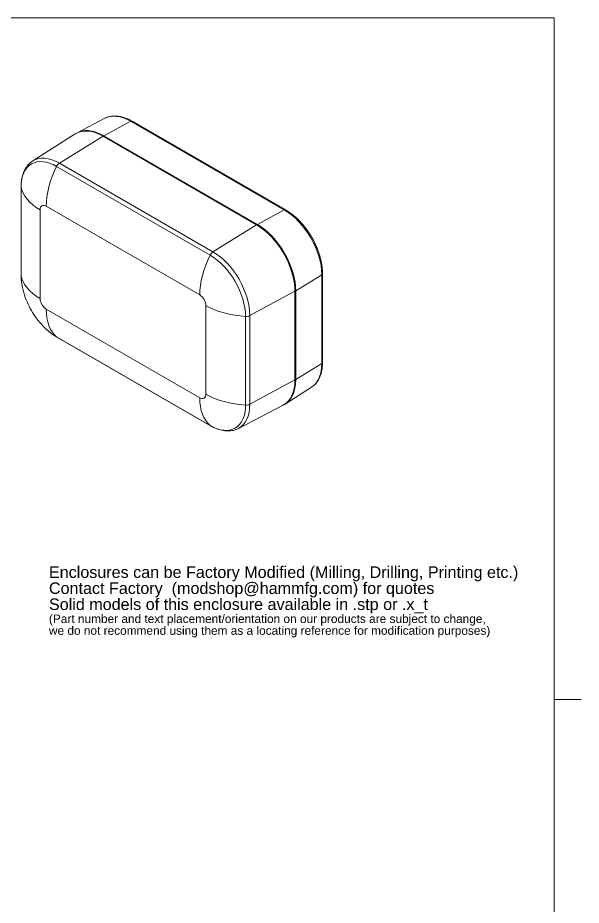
# Model space of a CAD drawing. Header units: millimetres. Extents: x 9 to 690, y 9 to 531.
# Drawn here: x 482.2 to 689.7, y 194.1 to 521 of the extents above; entities that cross this region are included whole.
import ezdxf

# ---------------------------------------------------------------- set-up
doc = ezdxf.new("R2010")
doc.units = ezdxf.units.MM
doc.header["$LTSCALE"] = 2.5
doc.layers.get('0').update_dxf_attribs({"lineweight": 25})
for name, color, linetype, lineweight in [('Sketch Geometry (ANSI)', 7, 'Continuous', 9), ('Symbol (ANSI)', 7, 'Continuous', 9), ('Visible (ANSI)', 7, 'Continuous', 9), ('Visible Narrow (ANSI)', 7, 'Continuous', 9)]:
    doc.layers.add(name, color=color, linetype=linetype, lineweight=lineweight)
doc.styles.add('Note Text (ANSI)', font='arial.ttf')

# ---------------------------------------------------------------- blocks, each defined once
blk = doc.blocks.new('Borders Hammond Border')
at = {"layer": 'Sketch Geometry (ANSI)'}
for p, q in [((271.9, 208.4), (7.5, 208.4)), ((271.9, 7.5), (271.9, 208.4)), ((271.9, 107.95), (275.9, 107.95))]:
    blk.add_line(p, q, dxfattribs=at)

msp = doc.modelspace()

# ---------------------------------------------------------------- linework, layer by layer
at = {"layer": 'Visible (ANSI)'}
for p, q in [((514.2997, 483.9617), (504.1366, 478.6598)), ((524.2861, 482.8973), (580.8546, 450.2374)), ((487.7128, 468.2458), (503.367, 478.1994)), ((570.1723, 444.6974), (513.6037, 477.3572)), ((570.4551, 444.8721), (513.8866, 477.5319)), ((513.8866, 477.2053), (570.4551, 444.5455)), ((483.4346, 426.1543), (483.4346, 458.8142)), ((594.4435, 426.7007), (594.4435, 394.0409)), ((584.3045, 387.5597), (584.3045, 420.2196)), ((584.3144, 420.5405), (584.3144, 387.8806)), ((584.5973, 420.3772), (584.5973, 387.7173)), ((553.1612, 370.704), (496.5926, 403.3639)), ((590.3721, 384.8602), (580.699, 378.7096)), ((563.4684, 369.6932), (579.9155, 378.2734))]:
    msp.add_line(p, q, dxfattribs=at)
for centre, major_axis, start_param, end_param in [((513.6037, 461.0387), (-9.993, 17.3084), 5.49778714, 6.30788053), ((513.8866, 461.202), (-10, 17.3205), 5.49778714, 6.32202129), ((513.8866, 461.202), (9.8, -16.9741), 2.35619449, 2.40102966), ((570.1723, 428.3788), (-9.993, 17.3084), 3.92699082, 5.49778714), ((570.4551, 428.5421), (10, -17.3205), 0.78539816, 2.35619449), ((570.4551, 428.5421), (9.8, -16.9741), 0.78539816, 2.35619449), ((570.1723, 395.719), (9.993, -17.3084), 6.25849008, 7.06858347), ((570.4551, 395.8823), (10, -17.3205), 6.24434932, 7.06858347), ((570.4551, 395.8823), (9.8, -16.9741), 0.740563, 0.78539816)]:
    msp.add_ellipse(centre, major_axis=major_axis, ratio=0.57735027, start_param=start_param, end_param=end_param, dxfattribs=at)
for points, knots in [([(514.2997, 483.9617), (514.8582, 484.2531), (515.4564, 484.4711), (516.707, 484.7553), (517.3592, 484.8216), (518.6962, 484.8077), (519.3811, 484.7277), (520.7679, 484.4299), (521.47, 484.2122), (522.8781, 483.6485), (523.5843, 483.3025), (524.2861, 482.8973)], [3.95168604, 3.95168604, 3.95168604, 3.95168604, 4.103826628, 4.103826628, 4.255967216, 4.255967216, 4.408107804, 4.408107804, 4.560248392, 4.560248392, 4.71238898, 4.71238898, 4.71238898, 4.71238898]), ([(483.4346, 458.8142), (483.4346, 459.614), (483.4872, 460.3934), (483.7035, 461.8975), (483.8672, 462.6223), (484.3122, 464.0016), (484.5937, 464.6563), (485.2799, 465.8739), (485.685, 466.4368), (486.6148, 467.4408), (487.1396, 467.8814), (487.7128, 468.2458)], [1.570796327, 1.570796327, 1.570796327, 1.570796327, 1.722936915, 1.722936915, 1.875077503, 1.875077503, 2.027218091, 2.027218091, 2.179358679, 2.179358679, 2.331499267, 2.331499267, 2.331499267, 2.331499267]), ([(580.8546, 450.2374), (582.3038, 449.4007), (583.7347, 448.3106), (586.4434, 445.7305), (587.7206, 444.2406), (590.0093, 440.9991), (591.0203, 439.2481), (592.6831, 435.6453), (593.3348, 433.7942), (594.2149, 430.1584), (594.4435, 428.3741), (594.4435, 426.7007)], [4.71238898, 4.71238898, 4.71238898, 4.71238898, 5.02654825, 5.02654825, 5.34070751, 5.34070751, 5.65486678, 5.65486678, 5.96902604, 5.96902604, 6.28318531, 6.28318531, 6.28318531, 6.28318531]), ([(483.937, 421.6539), (483.871, 421.9615), (483.8113, 422.2683), (483.7048, 422.8792), (483.6579, 423.1833), (483.5773, 423.7883), (483.5435, 424.0891), (483.4893, 424.6868), (483.4688, 424.9836), (483.4415, 425.5726), (483.4346, 425.8648), (483.4346, 426.1543)], [1.295459638, 1.295459638, 1.295459638, 1.295459638, 1.350526976, 1.350526976, 1.405594314, 1.405594314, 1.460661651, 1.460661651, 1.515728989, 1.515728989, 1.570796327, 1.570796327, 1.570796327, 1.570796327]), ([(483.937, 421.6539), (484.2159, 420.3528), (484.5694, 419.14), (485.3928, 416.8355), (485.8631, 415.744), (486.9158, 413.6433), (487.4984, 412.6342), (488.7913, 410.6722), (489.5014, 409.7191), (491.0855, 407.8539), (491.959, 406.9412), (492.9464, 406.0491)], [4.98772567, 4.98772567, 4.98772567, 4.98772567, 5.19175026, 5.19175026, 5.39577485, 5.39577485, 5.59979944, 5.59979944, 5.80382403, 5.80382403, 6.00784862, 6.00784862, 6.00784862, 6.00784862]), ([(496.5926, 403.3639), (496.3419, 403.5086), (496.0924, 403.6607), (495.596, 403.9789), (495.3491, 404.145), (494.8586, 404.4908), (494.615, 404.6705), (494.1314, 405.0428), (493.8914, 405.2355), (493.4156, 405.6331), (493.1798, 405.8382), (492.9464, 406.0491)], [0, 0, 0, 0, 0.055067338, 0.055067338, 0.110134675, 0.110134675, 0.165202013, 0.165202013, 0.220269351, 0.220269351, 0.275336689, 0.275336689, 0.275336689, 0.275336689]), ([(594.4435, 394.0409), (594.4435, 393.2305), (594.3901, 392.4459), (594.1742, 390.9446), (594.0117, 390.2278), (593.5762, 388.8778), (593.3031, 388.2446), (592.6466, 387.0798), (592.2631, 386.5482), (591.3917, 385.6073), (590.9038, 385.1982), (590.3721, 384.8602)], [0, 0, 0, 0, 0.152140588, 0.152140588, 0.304281176, 0.304281176, 0.456421764, 0.456421764, 0.608562352, 0.608562352, 0.76070294, 0.76070294, 0.76070294, 0.76070294]), ([(563.4684, 369.6932), (562.8662, 369.3791), (562.2222, 369.1448), (560.8877, 368.8416), (560.1977, 368.7722), (558.8001, 368.7868), (558.0924, 368.8703), (556.6754, 369.1746), (555.9659, 369.3953), (554.5551, 369.96), (553.8538, 370.3041), (553.1612, 370.704)], [5.522482367, 5.522482367, 5.522482367, 5.522482367, 5.674622955, 5.674622955, 5.826763543, 5.826763543, 5.978904131, 5.978904131, 6.131044719, 6.131044719, 6.283185307, 6.283185307, 6.283185307, 6.283185307])]:
    msp.add_open_spline(points, degree=3, knots=knots, dxfattribs=at)
at = {"layer": 'Visible Narrow (ANSI)'}
for p, q in [((523.8107, 482.8615), (513.8866, 477.5319)), ((523.8107, 482.8615), (580.3793, 450.2016)), ((513.6037, 477.3572), (497.5433, 467.4371)), ((513.8767, 477.1996), (513.8866, 477.2053)), ((553.0624, 433.5674), (496.4938, 466.2272)), ((554.1118, 434.7773), (497.5433, 467.4371)), ((483.4455, 426.0339), (483.4455, 458.6938)), ((549.2419, 418.9094), (492.6734, 451.5693)), ((490.4089, 417.6021), (490.4089, 450.2619)), ((580.3793, 450.2016), (570.4551, 444.8721)), ((570.1723, 444.6974), (554.1118, 434.7773)), ((570.4427, 444.5383), (570.4551, 444.5455)), ((594.1749, 426.307), (584.5973, 420.3772)), ((594.1749, 393.6471), (594.1749, 426.307)), ((584.3045, 420.2196), (567.6832, 411.2709)), ((584.3019, 420.5333), (584.3144, 420.5405)), ((549.2419, 381.0201), (492.6734, 413.68)), ((551.5063, 382.3275), (551.5063, 414.9873)), ((566.1107, 378.3071), (566.1107, 410.967)), ((567.6832, 378.611), (567.6832, 411.2709)), ((553.0624, 370.7736), (496.4938, 403.4335)), ((594.1749, 393.6471), (584.5973, 387.7173)), ((584.3045, 387.5597), (567.6832, 378.611)), ((584.3045, 387.8749), (584.3144, 387.8806))]:
    msp.add_line(p, q, dxfattribs=at)
for centre, major_axis, start_param, end_param in [((523.8107, 466.9317), (-9.7549, 16.8961), 5.49778714, 6.25849008), ((523.7861, 482.0312), (0.5, 0.866), 0, 0.75049158), ((496.4938, 451.1603), (-9.2266, 15.9809), 5.49778714, 7.06858347), ((497.5433, 451.7662), (-9.5964, 16.6215), 5.49778714, 6.30788053), ((509.8034, 461.4593), (-12.1128, -20.9799), 4.81683439, 5.49778714), ((497.5926, 465.8336), (1, 1.7321), 0.82030475, 1.67524174), ((485.4346, 458.8142), (-2, 0), 0, 0.10444541), ((507.539, 460.152), (-24.2255, 0), 0.10444541, 0.78539816), ((492.6734, 448.9546), (-1.6012, 2.7733), 5.49778714, 7.06858347), ((580.3546, 449.3714), (0.5, 0.866), 0, 0.75049158), ((580.3793, 434.2719), (-9.7549, 16.8961), 3.92699082, 5.49778714), ((566.372, 428.7995), (-12.1128, -20.9799), 4.81683439, 5.49778714), ((554.1612, 433.1738), (1, 1.7321), 0.82030475, 1.67524174), ((553.0624, 418.5004), (-9.2266, 15.9809), 3.92699082, 5.49778714), ((554.1118, 419.1063), (9.5964, -16.6215), 0.78539816, 2.35619449), ((485.4346, 426.1543), (-2, 0), 0, 0.10444541), ((496.4938, 418.5004), (9.2266, -15.9809), 3.92699082, 4.20232751), ((507.539, 427.4921), (-24.2255, 0), 0.10444541, 0.78539816), ((593.4435, 426.7007), (1, 0), 5.53269373, 6.28318531), ((549.2419, 416.2947), (1.6012, -2.7733), 0.78539816, 2.35619449), ((492.6734, 416.2947), (-1.6012, 2.7733), 0.78539816, 2.35619449), ((509.8034, 423.57), (-12.1128, -20.9799), 5.49778714, 6.1787399), ((568.6364, 424.8774), (-24.2255, 0), 0.78539816, 1.46635092), ((566.3192, 412.1154), (2, 0), 4.60794357, 5.46288056), ((496.4938, 418.5004), (9.2266, -15.9809), 5.22245046, 5.49778714), ((497.5926, 405.0959), (-1, -1.7321), 6.1787399, 6.28318531), ((580.3793, 401.612), (9.7549, -16.8961), 0.02469522, 0.78539816), ((593.4435, 394.0409), (1, 0), 5.53269373, 6.28318531), ((549.2419, 383.6348), (1.6012, -2.7733), 5.49778714, 7.06858347), ((566.372, 390.9101), (-12.1128, -20.9799), 5.49778714, 6.1787399), ((568.6364, 392.2175), (-24.2255, 0), 0.78539816, 1.46635092), ((553.0624, 385.8406), (9.2266, -15.9809), 5.49778714, 7.06858347), ((554.1118, 386.4465), (9.5964, -16.6215), 6.25849008, 7.06858347), ((566.3192, 379.4555), (2, 0), 4.60794357, 5.46288056), ((554.1612, 372.436), (-1, -1.7321), 6.1787399, 6.28318531)]:
    msp.add_ellipse(centre, major_axis=major_axis, ratio=0.57735027, start_param=start_param, end_param=end_param, dxfattribs=at)

# ---------------------------------------------------------------- block references
at = {"xscale": 2.5, "yscale": 2.5, "zscale": 2.5}
msp.add_blockref('Borders Hammond Border', (0, 0), dxfattribs=at)

# ---------------------------------------------------------------- texts
at = {"layer": 'Symbol (ANSI)', "color": 5, "true_color": 0x0000ff, "insert": (493.6935, 303.5456), "char_height": 4.25, "width": 185.759639, "attachment_point": 4, "line_spacing_factor": 0.834474, "style": 'Note Text (ANSI)'}
msp.add_mtext('{\\H1x;Enclosures can be Factory Modified (Milling, Drilling, Printing etc.)\\PContact Factory  (modshop@hammfg.com) for quotes\\H1.2001x; \\H0.83326x;\\PSolid models of this enclosure available in .stp or .x_t\\H1.17362x; \\H0.95231x;\\P\\H0.65789x;(Part number and text placement/orientation on our products are subject to change,\\H1.23371x; \\H0.81056x;\\Pwe do not recommend using them as a locating reference for modification purposes)\\fCalibri|b0|i0|c0|p34;\\H1.06945x; \\H0.93506x;\\P\\H1.0709x; }', dxfattribs=at)

doc.saveas('drawing.dxf')
